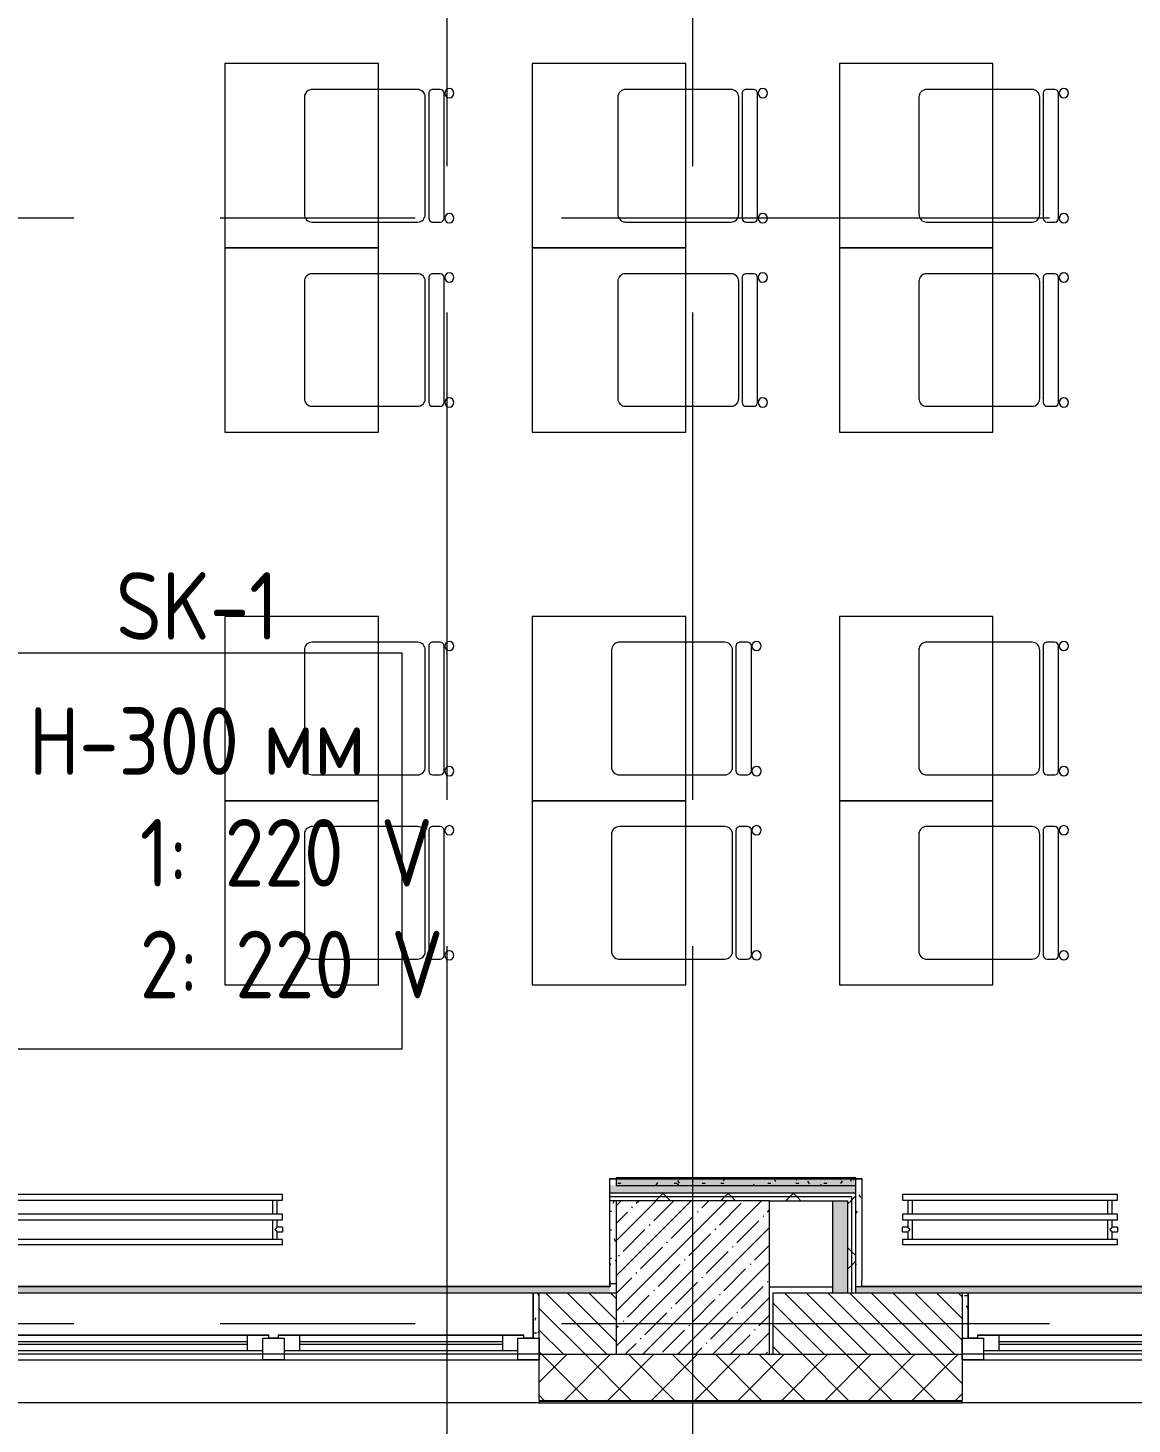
# Model space of a CAD drawing. Header units: millimetres. Extents: x 35147 to 231677, y -8553 to 29000.
# Drawn here: x 40996 to 44590, y -327 to 4219 of the extents above; entities that cross this region are included whole.
import ezdxf

# ---------------------------------------------------------------- set-up
doc = ezdxf.new("R2010")
doc.units = ezdxf.units.MM
doc.linetypes.add('Осевая', pattern=[3175, 635, -476.25, 1587.5, -476.25])
for name, color, linetype, lineweight in [('A-GLAZ', 7, 'Continuous', 9), ('A-GLAZ-1', 7, 'Continuous', 13), ('A-WALL', 7, 'Continuous', 9), ('E-ELEC-FIXT-IDEN', 7, 'Continuous', 9), ('I-WALL', 7, 'Continuous', 9), ('M-EQPM', 7, 'Continuous', 9), ('S-COLS', 7, 'Continuous', 9), ('Оси', 7, 'Continuous', 9), ('Оси-2', 7, 'Осевая', 9)]:
    doc.layers.add(name, color=color, linetype=linetype, lineweight=lineweight)
for name, color, linetype, lineweight, true_color in [('A-WALL-1', 7, 'Continuous', 9, 0x3c3c3c), ('A-WALL-FNSH-1', 7, 'Continuous', 9, 0x3c3c3c), ('I-FURN-1', 7, 'Continuous', 9, 0xf0f0f0)]:
    doc.layers.add(name, color=color, linetype=linetype, lineweight=lineweight, true_color=true_color)
doc.styles.add('GOST Common', font='GOST_Common.ttf', dxfattribs={"width": 0.9, "height": 220})
pattern_1 = [(135, (0, 0), (-35.35534, -35.35534), [])]
pattern_2 = [(0, (0, 0), (121.92, 30.48), [10.058, -81.382, 10.058, -81.382, -487.68]), (0, (0, 0), (121.92, 30.48), [-182.88, 10.058, -172.822, 10.058, -81.382, -213.36]), (0, (0, 0), (121.92, 30.48), [-457.2, 10.058, -50.902, 10.058, -142.342]), (120, (45.72, 15.24), (-87.356454, 90.345817), [10.058, -81.382, 10.058, -81.382, -487.68]), (120, (45.72, 15.24), (-87.356454, 90.345817), [-182.88, 10.058, -172.822, 10.058, -81.382, -213.36]), (120, (45.72, 15.24), (-87.356454, 90.345817), [-457.2, 10.058, -50.902, 10.058, -142.342]), (240, (60.96, 76.2), (-34.563546, -120.825817), [10.058, -81.382, 10.058, -81.382, -487.68]), (240, (60.96, 76.2), (-34.563546, -120.825817), [-182.88, 10.058, -172.822, 10.058, -81.382, -213.36]), (240, (60.96, 76.2), (-34.563546, -120.825817), [-457.2, 10.058, -50.902, 10.058, -142.342])]
pattern_3 = [(45, (0, 0), (-106.066, 106.066), []), (135, (0, 0), (-106.066, -106.066), [])]

# ---------------------------------------------------------------- blocks, each defined once
blk = doc.blocks.new('BSC_Колонна _Прямоугольная - 500х500-V6-План размещения напольных электротехнических лючков и розеток 2 этажа в осях 12-23')
at = {"layer": 'S-COLS'}
h = blk.add_hatch(dxfattribs=at)
h.set_pattern_fill('FP_7', color=256, style=0, pattern_type=2)
h.set_pattern_definition([(45, (-43160, -150), (-57.02463, 57.02463), []), (45, (-43102.975, -150), (-57.02463, 57.02463), [100.806, -20.161, 3.353, -16.808])])
h.paths.add_polyline_path([(-250, -250), (250, -250), (250, 250), (-250, 250), (-250, 184.8)])
for p, q in [((250, 250), (-250, 250)), ((-250, 250), (-250, -250)), ((250, -250), (250, 250)), ((-250, -250), (250, -250))]:
    blk.add_line(p, q, dxfattribs=at)
blk = doc.blocks.new('120_Окно_СКБ_2Ст - 120_Окно_СКБ_2Ст 3100х2500 _мал_ створка слева-2_-22446420-План размещения напольных электротехнических лючков и розеток 2 этажа в осях 12-23')
at = {"layer": 'A-GLAZ'}
for p, q in [((1550, -57), (-1550, -57)), ((-1530, -127), (-1500, -127)), ((-1430, -107), (-770, -107)), ((-770, -117), (-1430, -117)), ((-700, -127), (-670, -127)), ((-600, -107), (1430, -107)), ((1430, -117), (-600, -117)), ((1500, -127), (1530, -127))]:
    blk.add_line(p, q, dxfattribs=at)
at = {"layer": 'A-GLAZ-1'}
for p, q in [((-1550, -127), (-1550, -57)), ((-1550, -57), (-1480, -57)), ((-1480, -57), (-1480, -127)), ((-720, -87), (-1480, -87)), ((-1480, -87), (-1480, -127)), ((-1430, -137), (-1430, -87)), ((-770, -137), (-770, -87)), ((-720, -127), (-720, -57)), ((-720, -57), (-650, -57)), ((-720, -127), (-720, -87)), ((-650, -57), (-650, -127)), ((1480, -87), (-650, -87)), ((-650, -87), (-650, -127)), ((-600, -137), (-600, -87)), ((1430, -137), (1430, -87)), ((1480, -127), (1480, -57)), ((1480, -57), (1550, -57)), ((1480, -127), (1480, -87)), ((1550, -57), (1550, -127)), ((-1480, -127), (-1550, -127)), ((-1480, -127), (-1500, -127)), ((-1500, -127), (-1500, -137)), ((-650, -127), (-720, -127)), ((-700, -127), (-720, -127)), ((-700, -137), (-700, -127)), ((-650, -127), (-670, -127)), ((-670, -127), (-670, -137)), ((1550, -127), (1480, -127)), ((1500, -127), (1480, -127)), ((1500, -137), (1500, -127)), ((-1500, -137), (-700, -137)), ((-700, -137), (-1500, -137)), ((-670, -137), (1500, -137)), ((1500, -137), (-670, -137))]:
    blk.add_line(p, q, dxfattribs=at)
blk = doc.blocks.new('120_Окно_СКБ_1Ст - 120_Окно_СКБ_1Ст 900х2500_h_-20664874-План размещения напольных электротехнических лючков и розеток 2 этажа в осях 12-23')
at = {"layer": 'A-GLAZ'}
for p, q in [((450, -57), (-450, -57)), ((-430, -127), (-400, -127)), ((-330, -107), (330, -107)), ((330, -117), (-330, -117)), ((400, -127), (430, -127))]:
    blk.add_line(p, q, dxfattribs=at)
at = {"layer": 'A-GLAZ-1'}
for p, q in [((-450, -127), (-450, -57)), ((-450, -57), (-380, -57)), ((-380, -57), (-380, -127)), ((380, -87), (-380, -87)), ((-380, -87), (-380, -127)), ((-330, -137), (-330, -87)), ((330, -137), (330, -87)), ((380, -127), (380, -57)), ((380, -57), (450, -57)), ((380, -127), (380, -87)), ((450, -57), (450, -127)), ((-380, -127), (-450, -127)), ((-380, -127), (-400, -127)), ((-400, -127), (-400, -137)), ((450, -127), (380, -127)), ((400, -127), (380, -127)), ((400, -137), (400, -127)), ((-400, -137), (400, -137)), ((400, -137), (-400, -137))]:
    blk.add_line(p, q, dxfattribs=at)
blk = doc.blocks.new('Стол базовый прямоугольный - 1_7а-25476368-План размещения напольных электротехнических лючков и розеток 2 этажа в осях 12-23')
at = {"layer": 'I-FURN-1'}
for p, q in [((250, 300), (-250, 300)), ((-250, 300), (-250, -300)), ((250, -300), (250, 300)), ((-250, -300), (250, -300))]:
    blk.add_line(p, q, dxfattribs=at)
blk = doc.blocks.new('Стул Breuer - 1_9а-25403171-План размещения напольных электротехнических лючков и розеток 2 этажа в осях 12-23')
at = {"layer": 'I-FURN-1'}
for p, q in [((190.5, 241.3), (-190.5, 241.3)), ((-215.9, 215.9), (-215.9, 0)), ((215.9, 0), (215.9, 215.9)), ((-215.9, 0), (-215.9, -127)), ((215.9, -127), (215.9, 0)), ((-215.9, -176.2), (-215.9, -200.8)), ((203.2, -163.5), (-203.2, -163.5)), ((-190.5, -152.4), (190.5, -152.4)), ((215.9, -200.8), (215.9, -176.2)), ((-203.2, -213.5), (203.2, -213.5))]:
    blk.add_line(p, q, dxfattribs=at)
for centre, radius, start, end in [((-190.5, 215.9), 25.4, 90, 180), ((190.5, 215.9), 25.4, 30, 90), ((190.5, 215.9), 25.4, 0, 30), ((-190.5, -127), 25.4, 180, 270), ((190.5, -127), 25.4, 270, 360), ((-203.2, -176.2), 12.7, 90, 180), ((203.2, -176.2), 12.7, 360, 90), ((-203.5, -230.6), 15.1, 360, 180), ((-203.2, -200.8), 12.7, 180, 270), ((203.7, -230.6), 15.1, 360, 180), ((203.2, -200.8), 12.7, 270, 360), ((-203.5, -230.6), 15.1, 180, 360), ((203.7, -230.6), 15.1, 180, 360)]:
    blk.add_arc(centre, radius, start, end, dxfattribs=at)
blk = doc.blocks.new('Стул Breuer - 1_9а-V61-План размещения напольных электротехнических лючков и розеток 2 этажа в осях 12-23')
at = {"layer": 'I-FURN-1'}
for p, q in [((190.5, 241.3), (-190.5, 241.3)), ((-215.9, 215.9), (-215.9, 0)), ((215.9, 0), (215.9, 215.9)), ((-215.9, 0), (-215.9, -127)), ((215.9, -127), (215.9, 0)), ((-215.9, -176.2), (-215.9, -200.8)), ((203.2, -163.5), (-203.2, -163.5)), ((-190.5, -152.4), (190.5, -152.4)), ((215.9, -200.8), (215.9, -176.2)), ((-203.2, -213.5), (203.2, -213.5))]:
    blk.add_line(p, q, dxfattribs=at)
for centre, radius, start, end in [((-190.5, 215.9), 25.4, 90, 180), ((190.5, 215.9), 25.4, 0, 90), ((-190.5, -127), 25.4, 180, 270), ((190.5, -127), 25.4, 270, 360), ((-203.2, -176.2), 12.7, 90, 180), ((203.2, -176.2), 12.7, 360, 90), ((-203.5, -230.6), 15.1, 360, 180), ((-203.2, -200.8), 12.7, 180, 270), ((203.7, -230.6), 15.1, 360, 180), ((203.2, -200.8), 12.7, 270, 360), ((-203.5, -230.6), 15.1, 180, 360), ((203.7, -230.6), 15.1, 180, 360)]:
    blk.add_arc(centre, radius, start, end, dxfattribs=at)
blk = doc.blocks.new('Стул Breuer - 1_9а-V62-План размещения напольных электротехнических лючков и розеток 2 этажа в осях 12-23')
at = {"layer": 'I-FURN-1'}
for p, q in [((190.5, 241.3), (-190.5, 241.3)), ((-215.9, 215.9), (-215.9, 20)), ((215.9, 20), (215.9, 215.9)), ((-215.9, 20), (-215.9, -127)), ((215.9, -127), (215.9, 20)), ((-215.9, -176.2), (-215.9, -200.8)), ((203.2, -163.5), (-203.2, -163.5)), ((-190.5, -152.4), (190.5, -152.4)), ((215.9, -200.8), (215.9, -176.2)), ((-203.2, -213.5), (203.2, -213.5))]:
    blk.add_line(p, q, dxfattribs=at)
for centre, radius, start, end in [((-190.5, 215.9), 25.4, 90, 165), ((190.5, 215.9), 25.4, 0, 90), ((-190.5, 215.9), 25.4, 165, 180), ((-190.5, -127), 25.4, 180, 270), ((190.5, -127), 25.4, 270, 360), ((-203.2, -176.2), 12.7, 90, 180), ((203.2, -176.2), 12.7, 360, 90), ((-203.5, -230.6), 15.1, 360, 180), ((-203.2, -200.8), 12.7, 180, 270), ((203.7, -230.6), 15.1, 360, 180), ((203.2, -200.8), 12.7, 270, 360), ((-203.5, -230.6), 15.1, 180, 360), ((203.7, -230.6), 15.1, 180, 360)]:
    blk.add_arc(centre, radius, start, end, dxfattribs=at)
blk = doc.blocks.new('Стул Breuer - 1_9а-V63-План размещения напольных электротехнических лючков и розеток 2 этажа в осях 12-23')
at = {"layer": 'I-FURN-1'}
for p, q in [((190.5, 241.3), (-190.5, 241.3)), ((-215.9, 215.9), (-215.9, 20)), ((215.9, 20), (215.9, 215.9)), ((-215.9, 20), (-215.9, -127)), ((215.9, -127), (215.9, 20)), ((-215.9, -176.2), (-215.9, -200.8)), ((203.2, -163.5), (-203.2, -163.5)), ((-190.5, -152.4), (190.5, -152.4)), ((215.9, -200.8), (215.9, -176.2)), ((-203.2, -213.5), (203.2, -213.5))]:
    blk.add_line(p, q, dxfattribs=at)
for centre, radius, start, end in [((-190.5, 215.9), 25.4, 90, 180), ((190.5, 215.9), 25.4, 0, 90), ((-190.5, -127), 25.4, 180, 270), ((190.5, -127), 25.4, 270, 360), ((-203.2, -176.2), 12.7, 90, 180), ((203.2, -176.2), 12.7, 360, 90), ((-203.5, -230.6), 15.1, 360, 180), ((-203.2, -200.8), 12.7, 180, 270), ((203.7, -230.6), 15.1, 360, 180), ((203.2, -200.8), 12.7, 270, 360), ((-203.5, -230.6), 15.1, 180, 360), ((203.7, -230.6), 15.1, 180, 360)]:
    blk.add_arc(centre, radius, start, end, dxfattribs=at)
blk = doc.blocks.new('Стул Breuer - 1_9а-V64-План размещения напольных электротехнических лючков и розеток 2 этажа в осях 12-23')
at = {"layer": 'I-FURN-1'}
for p, q in [((190.5, 241.3), (-190.5, 241.3)), ((-215.9, 215.9), (-215.9, 0)), ((215.9, 0), (215.9, 215.9)), ((-215.9, 0), (-215.9, -127)), ((215.9, -127), (215.9, 0)), ((-215.9, -176.2), (-215.9, -200.8)), ((203.2, -163.5), (-203.2, -163.5)), ((-190.5, -152.4), (190.5, -152.4)), ((215.9, -200.8), (215.9, -176.2)), ((-203.2, -213.5), (203.2, -213.5))]:
    blk.add_line(p, q, dxfattribs=at)
for centre, radius, start, end in [((-190.5, 215.9), 25.4, 135, 180), ((-190.5, 215.9), 25.4, 90, 135), ((190.5, 215.9), 25.4, 0, 90), ((-190.5, -127), 25.4, 180, 270), ((190.5, -127), 25.4, 270, 360), ((-203.2, -176.2), 12.7, 90, 180), ((203.2, -176.2), 12.7, 360, 90), ((-203.5, -230.6), 15.1, 360, 180), ((-203.2, -200.8), 12.7, 180, 270), ((203.7, -230.6), 15.1, 360, 180), ((203.2, -200.8), 12.7, 270, 360), ((-203.5, -230.6), 15.1, 180, 360), ((203.7, -230.6), 15.1, 180, 360)]:
    blk.add_arc(centre, radius, start, end, dxfattribs=at)
blk = doc.blocks.new('Стул Breuer - 1_9а-V69-План размещения напольных электротехнических лючков и розеток 2 этажа в осях 12-23')
at = {"layer": 'I-FURN-1'}
for p, q in [((190.5, 241.3), (-190.5, 241.3)), ((-215.9, 215.9), (-215.9, 0)), ((215.9, 0), (215.9, 215.9)), ((-215.9, 0), (-215.9, -127)), ((215.9, -127), (215.9, 0)), ((-215.9, -176.2), (-215.9, -200.8)), ((203.2, -163.5), (-203.2, -163.5)), ((-190.5, -152.4), (190.5, -152.4)), ((215.9, -200.8), (215.9, -176.2)), ((-203.2, -213.5), (203.2, -213.5))]:
    blk.add_line(p, q, dxfattribs=at)
for centre, radius, start, end in [((-190.5, 215.9), 25.4, 120, 165), ((-190.5, 215.9), 25.4, 90, 120), ((190.5, 215.9), 25.4, 75, 90), ((190.5, 215.9), 25.4, 30, 75), ((190.5, 215.9), 25.4, 0, 30), ((-190.5, 215.9), 25.4, 165, 180), ((-190.5, -127), 25.4, 180, 270), ((190.5, -127), 25.4, 270, 360), ((-203.2, -176.2), 12.7, 90, 180), ((203.2, -176.2), 12.7, 360, 90), ((-203.5, -230.6), 15.1, 360, 180), ((-203.2, -200.8), 12.7, 180, 270), ((203.7, -230.6), 15.1, 360, 180), ((203.2, -200.8), 12.7, 270, 360), ((-203.5, -230.6), 15.1, 180, 360), ((203.7, -230.6), 15.1, 180, 360)]:
    blk.add_arc(centre, radius, start, end, dxfattribs=at)
blk = doc.blocks.new('Стул Breuer - 1_9а-V70-План размещения напольных электротехнических лючков и розеток 2 этажа в осях 12-23')
at = {"layer": 'I-FURN-1'}
for p, q in [((190.5, 241.3), (-190.5, 241.3)), ((-215.9, 215.9), (-215.9, 0)), ((215.9, 0), (215.9, 215.9)), ((-215.9, 0), (-215.9, -127)), ((215.9, -127), (215.9, 0)), ((-215.9, -176.2), (-215.9, -200.8)), ((203.2, -163.5), (-203.2, -163.5)), ((-190.5, -152.4), (190.5, -152.4)), ((215.9, -200.8), (215.9, -176.2)), ((-203.2, -213.5), (203.2, -213.5))]:
    blk.add_line(p, q, dxfattribs=at)
for centre, radius, start, end in [((-190.5, 215.9), 25.4, 105, 165), ((-190.5, 215.9), 25.4, 90, 105), ((190.5, 215.9), 25.4, 60, 90), ((190.5, 215.9), 25.4, 30, 60), ((190.5, 215.9), 25.4, 0, 30), ((-190.5, 215.9), 25.4, 165, 180), ((-190.5, -127), 25.4, 180, 270), ((190.5, -127), 25.4, 270, 360), ((-203.2, -176.2), 12.7, 90, 180), ((203.2, -176.2), 12.7, 360, 90), ((-203.5, -230.6), 15.1, 360, 180), ((-203.2, -200.8), 12.7, 180, 270), ((203.7, -230.6), 15.1, 360, 180), ((203.2, -200.8), 12.7, 270, 360), ((-203.5, -230.6), 15.1, 180, 360), ((203.7, -230.6), 15.1, 180, 360)]:
    blk.add_arc(centre, radius, start, end, dxfattribs=at)
blk = doc.blocks.new('Стул Breuer - 1_9а-V71-План размещения напольных электротехнических лючков и розеток 2 этажа в осях 12-23')
at = {"layer": 'I-FURN-1'}
for p, q in [((190.5, 241.3), (-190.5, 241.3)), ((-215.9, 215.9), (-215.9, 0)), ((215.9, 0), (215.9, 215.9)), ((-215.9, 0), (-215.9, -127)), ((215.9, -127), (215.9, 0)), ((-215.9, -176.2), (-215.9, -200.8)), ((203.2, -163.5), (-203.2, -163.5)), ((-190.5, -152.4), (190.5, -152.4)), ((215.9, -200.8), (215.9, -176.2)), ((-203.2, -213.5), (203.2, -213.5))]:
    blk.add_line(p, q, dxfattribs=at)
for centre, radius, start, end in [((-190.5, 215.9), 25.4, 135, 180), ((-190.5, 215.9), 25.4, 120, 135), ((-190.5, 215.9), 25.4, 105, 120), ((-190.5, 215.9), 25.4, 90, 105), ((190.5, 215.9), 25.4, 45, 90), ((190.5, 215.9), 25.4, 15, 45), ((190.5, 215.9), 25.4, 0, 15), ((-190.5, -127), 25.4, 180, 270), ((190.5, -127), 25.4, 270, 360), ((-203.2, -176.2), 12.7, 90, 180), ((203.2, -176.2), 12.7, 360, 90), ((-203.5, -230.6), 15.1, 360, 180), ((-203.2, -200.8), 12.7, 180, 270), ((203.7, -230.6), 15.1, 360, 180), ((203.2, -200.8), 12.7, 270, 360), ((-203.5, -230.6), 15.1, 180, 360), ((203.7, -230.6), 15.1, 180, 360)]:
    blk.add_arc(centre, radius, start, end, dxfattribs=at)
blk = doc.blocks.new('Стул Breuer - 1_9а-V72-План размещения напольных электротехнических лючков и розеток 2 этажа в осях 12-23')
at = {"layer": 'I-FURN-1'}
for p, q in [((190.5, 241.3), (-190.5, 241.3)), ((-215.9, 215.9), (-215.9, 0)), ((215.9, 0), (215.9, 215.9)), ((-215.9, 0), (-215.9, -127)), ((215.9, -127), (215.9, 0)), ((-215.9, -176.2), (-215.9, -200.8)), ((203.2, -163.5), (-203.2, -163.5)), ((-190.5, -152.4), (190.5, -152.4)), ((215.9, -200.8), (215.9, -176.2)), ((-203.2, -213.5), (203.2, -213.5))]:
    blk.add_line(p, q, dxfattribs=at)
for centre, radius, start, end in [((-190.5, 215.9), 25.4, 120, 165), ((-190.5, 215.9), 25.4, 90, 120), ((190.5, 215.9), 25.4, 75, 90), ((190.5, 215.9), 25.4, 45, 75), ((190.5, 215.9), 25.4, 0, 45), ((-190.5, 215.9), 25.4, 165, 180), ((-190.5, -127), 25.4, 180, 270), ((190.5, -127), 25.4, 270, 360), ((-203.2, -176.2), 12.7, 90, 180), ((203.2, -176.2), 12.7, 360, 90), ((-203.5, -230.6), 15.1, 360, 180), ((-203.2, -200.8), 12.7, 180, 270), ((203.7, -230.6), 15.1, 360, 180), ((203.2, -200.8), 12.7, 270, 360), ((-203.5, -230.6), 15.1, 180, 360), ((203.7, -230.6), 15.1, 180, 360)]:
    blk.add_arc(centre, radius, start, end, dxfattribs=at)
blk = doc.blocks.new('Стул Breuer - 1_9а-V66-План размещения напольных электротехнических лючков и розеток 2 этажа в осях 12-23')
at = {"layer": 'I-FURN-1'}
for p, q in [((190.5, 241.3), (-190.5, 241.3)), ((-215.9, 215.9), (-215.9, 0)), ((215.9, 0), (215.9, 215.9)), ((-215.9, 0), (-215.9, -127)), ((215.9, -127), (215.9, 0)), ((-215.9, -176.2), (-215.9, -200.8)), ((203.2, -163.5), (-203.2, -163.5)), ((-190.5, -152.4), (190.5, -152.4)), ((215.9, -200.8), (215.9, -176.2)), ((-203.2, -213.5), (203.2, -213.5))]:
    blk.add_line(p, q, dxfattribs=at)
for centre, radius, start, end in [((-190.5, 215.9), 25.4, 120, 180), ((-190.5, 215.9), 25.4, 90, 120), ((190.5, 215.9), 25.4, 45, 90), ((190.5, 215.9), 25.4, 0, 45), ((-190.5, -127), 25.4, 180, 270), ((190.5, -127), 25.4, 270, 360), ((-203.2, -176.2), 12.7, 90, 180), ((203.2, -176.2), 12.7, 360, 90), ((-203.5, -230.6), 15.1, 360, 180), ((-203.2, -200.8), 12.7, 180, 270), ((203.7, -230.6), 15.1, 360, 180), ((203.2, -200.8), 12.7, 270, 360), ((-203.5, -230.6), 15.1, 180, 360), ((203.7, -230.6), 15.1, 180, 360)]:
    blk.add_arc(centre, radius, start, end, dxfattribs=at)
blk = doc.blocks.new('Стул Breuer - 1_9а-V73-План размещения напольных электротехнических лючков и розеток 2 этажа в осях 12-23')
at = {"layer": 'I-FURN-1'}
for p, q in [((190.5, 241.3), (-190.5, 241.3)), ((-215.9, 215.9), (-215.9, 0)), ((215.9, 0), (215.9, 215.9)), ((-215.9, 0), (-215.9, -127)), ((215.9, -127), (215.9, 0)), ((-215.9, -176.2), (-215.9, -200.8)), ((203.2, -163.5), (-203.2, -163.5)), ((-190.5, -152.4), (190.5, -152.4)), ((215.9, -200.8), (215.9, -176.2)), ((-203.2, -213.5), (203.2, -213.5))]:
    blk.add_line(p, q, dxfattribs=at)
for centre, radius, start, end in [((-190.5, 215.9), 25.4, 135, 165), ((-190.5, 215.9), 25.4, 90, 135), ((190.5, 215.9), 25.4, 60, 90), ((190.5, 215.9), 25.4, 15, 60), ((-190.5, 215.9), 25.4, 165, 180), ((190.5, 215.9), 25.4, 0, 15), ((-190.5, -127), 25.4, 180, 270), ((190.5, -127), 25.4, 270, 360), ((-203.2, -176.2), 12.7, 90, 180), ((203.2, -176.2), 12.7, 360, 90), ((-203.5, -230.6), 15.1, 360, 180), ((-203.2, -200.8), 12.7, 180, 270), ((203.7, -230.6), 15.1, 360, 180), ((203.2, -200.8), 12.7, 270, 360), ((-203.5, -230.6), 15.1, 180, 360), ((203.7, -230.6), 15.1, 180, 360)]:
    blk.add_arc(centre, radius, start, end, dxfattribs=at)
blk = doc.blocks.new('radiator_prado_classic_z_tip_30_po exemplyaru - Classic Z Тип 30-500-30677899-План размещения напольных электротехнических лючков и розеток 2 этажа в осях 12-23')
at = {"layer": 'M-EQPM'}
for p, q in [((0, 228), (0, 210)), ((1600, 228), (0, 228)), ((1600, 210), (1600, 228)), ((0, 210), (1600, 210)), ((17.5, 210), (17.5, 164)), ((32.5, 164), (32.5, 210)), ((1567.5, 210), (1567.5, 164)), ((1582.5, 164), (1582.5, 210)), ((1600, 164), (0, 164)), ((0, 164), (0, 146)), ((0, 146), (1600, 146)), ((17.5, 146), (17.5, 121.5)), ((32.5, 82), (32.5, 146)), ((1567.5, 146), (1567.5, 82)), ((1582.5, 121.5), (1582.5, 146)), ((1600, 146), (1600, 164)), ((17.5, 121.5), (0, 121.5)), ((17.5, 121.5), (0, 121.5)), ((0, 121.5), (0, 121.2)), ((0, 106.5), (0, 121.5)), ((0, 121.2), (0, 121.2)), ((0, 106.8), (0, 106.5)), ((0, 106.8), (0, 106.8)), ((0, 106.5), (17.5, 106.5)), ((0, 106.5), (17.5, 106.5)), ((17.5, 106.5), (17.5, 82)), ((1600, 121.5), (1582.5, 121.5)), ((1600, 121.5), (1582.5, 121.5)), ((1582.5, 82), (1582.5, 106.5)), ((1582.5, 106.5), (1600, 106.5)), ((1582.5, 106.5), (1600, 106.5)), ((1600, 121.5), (1600, 106.5)), ((1600, 121.2), (1600, 121.5)), ((1600, 121.5), (1600, 121.2)), ((1600, 121.2), (1600, 121.5)), ((1600, 106.5), (1600, 106.8)), ((1600, 106.8), (1600, 106.5)), ((1600, 106.5), (1600, 106.8)), ((1600, 82), (0, 82)), ((0, 82), (0, 64)), ((1600, 64), (0, 64)), ((1600, 64), (1600, 82))]:
    blk.add_line(p, q, dxfattribs=at)
for points, knots in [([(25, 114), (24.5, 114.5), (23.6, 115.4), (22.4, 116.6), (21.6, 117.4), (21.1, 117.9), (20.8, 118.2), (20.5, 118.5), (20.2, 118.8), (19.8, 119.1), (19.6, 119.4), (19.3, 119.7), (19, 120), (18.7, 120.3), (18.5, 120.5), (18.3, 120.7), (18.1, 120.9), (17.9, 121.1), (17.8, 121.2), (17.7, 121.3), (17.5, 121.5), (17.5, 121.5), (17.5, 121.5)], [0, 0, 0, 0, 0.142857, 0.285714, 0.357143, 0.392857, 0.428571, 0.464286, 0.5, 0.535714, 0.571429, 0.607143, 0.642857, 0.678571, 0.714286, 0.75, 0.785714, 0.821429, 0.857143, 0.892857, 0.928571, 1, 1, 1, 1]), ([(17.5, 106.5), (17.5, 106.5), (17.5, 106.5), (17.7, 106.7), (17.8, 106.8), (17.9, 106.9), (18.1, 107.1), (18.3, 107.3), (18.5, 107.5), (18.7, 107.7), (19, 108), (19.3, 108.3), (19.6, 108.6), (19.8, 108.9), (20.3, 109.3), (20.7, 109.7), (21.1, 110.1), (21.6, 110.6), (22.4, 111.4), (23.6, 112.6), (24.5, 113.5), (25, 114)], [0, 0, 0, 0, 0.071429, 0.107143, 0.142857, 0.178571, 0.214286, 0.25, 0.285714, 0.321429, 0.357143, 0.392857, 0.428571, 0.464286, 0.5, 0.571429, 0.607143, 0.642857, 0.714286, 0.857143, 1, 1, 1, 1]), ([(1575, 114), (1575.5, 114.5), (1576.4, 115.4), (1577.6, 116.6), (1578.4, 117.4), (1578.9, 117.9), (1579.2, 118.2), (1579.5, 118.5), (1579.8, 118.8), (1580.1, 119.2), (1580.4, 119.4), (1580.7, 119.7), (1581, 120), (1581.3, 120.3), (1581.5, 120.5), (1581.7, 120.7), (1581.9, 120.9), (1582.1, 121.1), (1582.2, 121.2), (1582.3, 121.3), (1582.5, 121.5), (1582.5, 121.5), (1582.5, 121.5)], [0, 0, 0, 0, 0.142857, 0.285714, 0.357143, 0.392857, 0.428571, 0.464286, 0.5, 0.535714, 0.571429, 0.607143, 0.642857, 0.678571, 0.714286, 0.75, 0.785714, 0.821429, 0.857143, 0.892857, 0.928571, 1, 1, 1, 1]), ([(1582.5, 106.5), (1582.5, 106.5), (1582.5, 106.5), (1582.3, 106.7), (1582.2, 106.8), (1582.1, 106.9), (1581.9, 107.1), (1581.7, 107.3), (1581.5, 107.5), (1581.3, 107.7), (1581, 108), (1580.7, 108.3), (1580.4, 108.6), (1580.1, 108.8), (1579.7, 109.3), (1579.3, 109.7), (1578.9, 110.1), (1578.4, 110.6), (1577.6, 111.4), (1576.4, 112.6), (1575.5, 113.5), (1575, 114)], [0, 0, 0, 0, 0.071429, 0.107143, 0.142857, 0.178571, 0.214286, 0.25, 0.285714, 0.321429, 0.357143, 0.392857, 0.428571, 0.464286, 0.5, 0.571429, 0.607143, 0.642857, 0.714286, 0.857143, 1, 1, 1, 1])]:
    blk.add_open_spline(points, degree=3, knots=knots, dxfattribs=at)
blk = doc.blocks.new('radiator_prado_classic_z_tip_30_po exemplyaru - Classic Z Тип 30-300-31134001-План размещения напольных электротехнических лючков и розеток 2 этажа в осях 12-23')
at = {"layer": 'M-EQPM'}
for p, q in [((0, 228), (0, 210)), ((700, 228), (0, 228)), ((700, 210), (700, 228)), ((0, 210), (700, 210)), ((17.5, 210), (17.5, 164)), ((32.5, 164), (32.5, 210)), ((667.5, 210), (667.5, 164)), ((682.5, 164), (682.5, 210)), ((700, 164), (0, 164)), ((0, 164), (0, 146)), ((0, 146), (700, 146)), ((17.5, 146), (17.5, 121.5)), ((32.5, 82), (32.5, 146)), ((667.5, 146), (667.5, 82)), ((682.5, 121.5), (682.5, 146)), ((700, 146), (700, 164)), ((17.5, 121.5), (0, 121.5)), ((17.5, 121.5), (0, 121.5)), ((0, 121.5), (0, 121.2)), ((0, 106.5), (0, 121.5)), ((0, 121.2), (0, 121.2)), ((0, 106.8), (0, 106.5)), ((0, 106.8), (0, 106.8)), ((0, 106.5), (17.5, 106.5)), ((0, 106.5), (17.5, 106.5)), ((17.5, 106.5), (17.5, 82)), ((700, 121.5), (682.5, 121.5)), ((700, 121.5), (682.5, 121.5)), ((682.5, 82), (682.5, 106.5)), ((682.5, 106.5), (700, 106.5)), ((682.5, 106.5), (700, 106.5)), ((700, 121.5), (700, 106.5)), ((700, 121.2), (700, 121.5)), ((700, 121.5), (700, 121.2)), ((700, 121.2), (700, 121.5)), ((700, 106.5), (700, 106.8)), ((700, 106.8), (700, 106.5)), ((700, 106.5), (700, 106.8)), ((700, 82), (0, 82)), ((0, 82), (0, 64)), ((700, 64), (0, 64)), ((700, 64), (700, 82))]:
    blk.add_line(p, q, dxfattribs=at)
for points, knots in [([(25, 114), (24.5, 114.5), (23.6, 115.4), (22.4, 116.6), (21.6, 117.4), (21.1, 117.9), (20.8, 118.2), (20.5, 118.5), (20.2, 118.8), (19.8, 119.1), (19.6, 119.4), (19.3, 119.7), (19, 120), (18.7, 120.3), (18.5, 120.5), (18.3, 120.7), (18.1, 120.9), (17.9, 121.1), (17.8, 121.2), (17.7, 121.3), (17.5, 121.5), (17.5, 121.5), (17.5, 121.5)], [0, 0, 0, 0, 0.142857, 0.285714, 0.357143, 0.392857, 0.428571, 0.464286, 0.5, 0.535714, 0.571429, 0.607143, 0.642857, 0.678571, 0.714286, 0.75, 0.785714, 0.821429, 0.857143, 0.892857, 0.928571, 1, 1, 1, 1]), ([(17.5, 106.5), (17.5, 106.5), (17.5, 106.5), (17.7, 106.7), (17.8, 106.8), (17.9, 106.9), (18.1, 107.1), (18.3, 107.3), (18.5, 107.5), (18.7, 107.7), (19, 108), (19.3, 108.3), (19.6, 108.6), (19.8, 108.9), (20.3, 109.3), (20.7, 109.7), (21.1, 110.1), (21.6, 110.6), (22.4, 111.4), (23.6, 112.6), (24.5, 113.5), (25, 114)], [0, 0, 0, 0, 0.071429, 0.107143, 0.142857, 0.178571, 0.214286, 0.25, 0.285714, 0.321429, 0.357143, 0.392857, 0.428571, 0.464286, 0.5, 0.571429, 0.607143, 0.642857, 0.714286, 0.857143, 1, 1, 1, 1]), ([(675, 114), (675.5, 114.5), (676.4, 115.4), (677.6, 116.6), (678.4, 117.4), (678.9, 117.9), (679.2, 118.2), (679.5, 118.5), (679.8, 118.8), (680.1, 119.2), (680.4, 119.4), (680.7, 119.7), (681, 120), (681.3, 120.3), (681.5, 120.5), (681.7, 120.7), (681.9, 120.9), (682.1, 121.1), (682.2, 121.2), (682.3, 121.3), (682.5, 121.5), (682.5, 121.5), (682.5, 121.5)], [0, 0, 0, 0, 0.142857, 0.285714, 0.357143, 0.392857, 0.428571, 0.464286, 0.5, 0.535714, 0.571429, 0.607143, 0.642857, 0.678571, 0.714286, 0.75, 0.785714, 0.821429, 0.857143, 0.892857, 0.928571, 1, 1, 1, 1]), ([(682.5, 106.5), (682.5, 106.5), (682.5, 106.5), (682.3, 106.7), (682.2, 106.8), (682.1, 106.9), (681.9, 107.1), (681.7, 107.3), (681.5, 107.5), (681.3, 107.7), (681, 108), (680.7, 108.3), (680.4, 108.6), (680.1, 108.8), (679.7, 109.3), (679.3, 109.7), (678.9, 110.1), (678.4, 110.6), (677.6, 111.4), (676.4, 112.6), (675.5, 113.5), (675, 114)], [0, 0, 0, 0, 0.071429, 0.107143, 0.142857, 0.178571, 0.214286, 0.25, 0.285714, 0.321429, 0.357143, 0.392857, 0.428571, 0.464286, 0.5, 0.571429, 0.607143, 0.642857, 0.714286, 0.857143, 1, 1, 1, 1])]:
    blk.add_open_spline(points, degree=3, knots=knots, dxfattribs=at)

msp = doc.modelspace()

# ---------------------------------------------------------------- hatches: boundary and pattern name
at = {"layer": 'A-WALL'}
h = msp.add_hatch(dxfattribs=at)
h.set_pattern_fill('FP_20', color=256, style=0, pattern_type=2)
h.set_pattern_definition(pattern_1)
h.paths.add_polyline_path([(42660, -100), (42910, -100), (42910, 100), (42660, 100)])
h.paths.add_polyline_path([(39560, -100), (39560, 100), (39050, 100), (39050, -100)])
h = msp.add_hatch(dxfattribs=at)
h.set_pattern_fill('FP_20', color=256, style=0, pattern_type=2)
h.set_pattern_definition(pattern_1)
h.paths.add_polyline_path([(44036.3, -100), (44036.3, 100), (43420, 100), (43420, -100), (43735.2, -100)])
h.paths.add_polyline_path([(45310, -100), (45310, 100), (44936.3, 100), (44936.3, -100), (45190.9, -100)])
h = msp.add_hatch(dxfattribs=at)
h.set_pattern_fill('FP_21', color=256, style=0, pattern_type=2)
h.set_pattern_definition([(45, (0, 0), (-70.71068, 70.71068), []), (135, (0, 0), (-70.71068, -70.71068), [])])
h.paths.add_polyline_path([(75397.3, -250), (75700, -250), (75700, -100), (71560, -100), (71560, -250), (74669.4, -250)])
h.paths.add_polyline_path([(70302.2, -250), (70660, -250), (70660, -100), (67060, -100), (67060, -250), (69574.4, -250)])
h.paths.add_polyline_path([(65207.2, -250), (66160, -250), (66160, -100), (65160, -100), (65160, -250)])
h.paths.add_polyline_path([(61567.9, -250), (62060, -250), (62060, -100), (60910, -100), (60910, -250)])
h.paths.add_polyline_path([(58060, -250), (58810, -250), (58810, -100), (58060, -100), (58060, -244.2)])
h.paths.add_polyline_path([(56910, -250), (57160, -250), (57160, -100), (56410, -100), (56410, -250)])
h.paths.add_polyline_path([(52410, -250), (53310, -250), (53310, -100), (51910, -100), (51910, -250)])
h.paths.add_polyline_path([(47410, -250), (48810, -250), (48810, -100), (47410, -100), (47410, -244.2)])
h.paths.add_polyline_path([(43371.3, -250), (44036.3, -250), (44036.3, -100), (42660, -100), (42660, -250)])
h.paths.add_polyline_path([(44936.3, -250), (45310, -250), (45310, -100), (44936.3, -100), (44936.3, -244.2)])
h.paths.add_polyline_path([(39560, -250), (39560, -100), (38742.7, -100), (38742.7, -250), (39040, -250)])
at = {"layer": 'I-WALL'}
for points in [[(42890, 425), (43690, 425), (43690, 475), (42910, 475), (42910, 450), (42890, 450)], [(43665, 100), (43665, 400), (43615, 400), (43615, 100)]]:
    msp.add_hatch(color=256, dxfattribs=at).paths.add_polyline_path(points)
h = msp.add_hatch(dxfattribs=at)
h.set_pattern_fill('FP_58', color=256, style=0, pattern_type=2)
h.set_pattern_definition(pattern_2)
h.paths.add_polyline_path([(43690, 450), (43690, 470), (42890, 470), (42890, 450), (43371.3, 450)])
h = msp.add_hatch(dxfattribs=at)
h.set_pattern_fill('FP_58', color=256, style=0, pattern_type=2)
h.set_pattern_definition(pattern_2)
h.paths.add_polyline_path([(43690, 120), (43710, 121), (43710, 470), (43690, 470), (43690, 334.8)])
h = msp.add_hatch(dxfattribs=at)
h.set_pattern_fill('FP_60', color=256, style=0, pattern_type=2)
h.set_pattern_definition(pattern_3)
h.paths.add_polyline_path([(43690, 412.5), (43690, 425), (42890, 425), (42890, 412.5), (43677.5, 412.5)])
h = msp.add_hatch(dxfattribs=at)
h.set_pattern_fill('FP_60', color=256, style=0, pattern_type=2)
h.set_pattern_definition(pattern_3)
h.paths.add_polyline_path([(43677.5, 400), (43677.5, 412.5), (42890, 412.5), (42890, 400), (43665, 400)])
h = msp.add_hatch(dxfattribs=at)
h.set_pattern_fill('FP_60', color=256, style=0, pattern_type=2)
h.set_pattern_definition(pattern_3)
h.paths.add_polyline_path([(43690, 100), (43690, 412.5), (43677.5, 412.5), (43677.5, 100)])
h = msp.add_hatch(dxfattribs=at)
h.set_pattern_fill('FP_58', color=256, style=0, pattern_type=2)
h.set_pattern_definition(pattern_2)
h.paths.add_polyline_path([(42910, 100), (42910, 400), (42890, 400), (42890, 100)])
h = msp.add_hatch(dxfattribs=at)
h.set_pattern_fill('FP_58', color=256, style=0, pattern_type=2)
h.set_pattern_definition(pattern_2)
h.paths.add_polyline_path([(42910, 130), (42910, 400), (42890, 400), (42890, 130)])
h = msp.add_hatch(dxfattribs=at)
h.set_pattern_fill('FP_60', color=256, style=0, pattern_type=2)
h.set_pattern_definition(pattern_3)
h.paths.add_polyline_path([(43677.5, 100), (43677.5, 400), (43665, 400), (43665, 100)])
h = msp.add_hatch(dxfattribs=at)
h.set_pattern_fill('FP_58', color=256, style=0, pattern_type=2)
h.set_pattern_definition(pattern_2)
h.paths.add_polyline_path([(42890, 100), (42890, 120), (39290, 120), (39290, 100), (42643.4, 100)])
h = msp.add_hatch(dxfattribs=at)
h.set_pattern_fill('FP_58', color=256, style=0, pattern_type=2)
h.set_pattern_definition(pattern_2)
h.paths.add_polyline_path([(42660, -48), (42660, 100), (42640, 100), (42640, -48), (42643.4, -48)])
h = msp.add_hatch(dxfattribs=at)
h.set_pattern_fill('FP_58', color=256, style=0, pattern_type=2)
h.set_pattern_definition(pattern_2)
h.paths.add_polyline_path([(47192.5, 100), (47410, 100), (47410, 120), (43690, 120), (43690, 100), (47010.6, 100)])
h = msp.add_hatch(dxfattribs=at)
h.set_pattern_fill('FP_58', color=256, style=0, pattern_type=2)
h.set_pattern_definition(pattern_2)
h.paths.add_polyline_path([(44056.3, -48), (44056.3, 100), (44036.3, 100), (44036.3, -48)])

# ---------------------------------------------------------------- linework, layer by layer
at = {"layer": 'A-WALL'}
for p, q in [((43690, 425), (42890, 425)), ((43677.5, 412.5), (42890, 412.5)), ((43677.5, 100), (43677.5, 412.5)), ((43665, 100), (43665, 400)), ((42890, 140.5), (42890, 120)), ((42890, 120), (39310, 120)), ((42660, -100), (42910, -100)), ((43410, -100), (44036.3, -100)), ((42660, -258), (39560, -258)), ((42660, -250), (44036.3, -250)), ((42660, -253), (44036.3, -253)), ((44936.3, -258), (44036.3, -258))]:
    msp.add_line(p, q, dxfattribs=at)
at = {"layer": 'A-WALL-1'}
for p, q in [((43710, 470), (42890, 470)), ((43690, 475), (42910, 475)), ((42910, 475), (42910, 450)), ((43690, 100), (43690, 475)), ((42910, 450), (43690, 450)), ((42910, 400), (42890, 400)), ((43410, 400), (43665, 400)), ((43615, 400), (43615, 100)), ((43710, 120), (43710, 140)), ((39050, 100), (42910, 100)), ((42640, 100), (42640, -48)), ((42660, -250), (42660, 100)), ((42890, 130), (42910, 130)), ((43420, 100), (43420, -100)), ((43420, 100), (47410, 100)), ((47410, 120), (43690, 120)), ((44036.3, 100), (44036.3, -250)), ((44056.3, -48), (44056.3, 100)), ((42640, -48), (42660, -48)), ((44036.3, -48), (44056.3, -48))]:
    msp.add_line(p, q, dxfattribs=at)
at = {"layer": 'A-WALL-FNSH-1'}
for p, q in [((42889, 471), (42889, 121)), ((43711, 471), (42889, 471)), ((42890, 140.5), (42890, 470)), ((43710, 470), (43710, 140)), ((43711, 140), (43711, 471)), ((42890, 420.5), (42889, 420.5)), ((42889, 140.5), (42890, 140.5)), ((43710, 140), (43711, 140)), ((42889, 121), (39311, 121)), ((42639, 100), (42639, -48)), ((47389, 121), (43710, 121)), ((44057.3, -48), (44057.3, 100)), ((42639, -48), (42640, -48)), ((44056.3, -48), (44057.3, -48)), ((42660, -250), (42660, -258)), ((42660, -258), (44036.3, -258)), ((44036.3, -258), (44036.3, -250))]:
    msp.add_line(p, q, dxfattribs=at)
at = {"layer": 'E-ELEC-FIXT-IDEN', "flags": 128}
msp.add_lwpolyline([(40899.4, 2184.3), (42212.7, 2184.3), (42212.7, 893.3), (40899.4, 893.3)], close=True, dxfattribs=at)
at = {"layer": 'I-WALL'}
for p, q in [((43410, 120), (43615, 120)), ((42660, -100), (39560, -100)), ((44936.3, -100), (44036.3, -100))]:
    msp.add_line(p, q, dxfattribs=at)
at = {"layer": 'Оси'}
for p, q in [((42360, -1906.3), (42360, 593.7)), ((43160, -1906.3), (43160, 593.7))]:
    msp.add_line(p, q, dxfattribs=at)
at = {"layer": 'Оси-2'}
for p, q in [((42360, 593.7), (42360, 24898.1)), ((43160, 593.7), (43160, 24898.1)), ((38446.8, 3600), (82200, 3600)), ((38446.8, 0), (82200, 0))]:
    msp.add_line(p, q, dxfattribs=at)

# ---------------------------------------------------------------- block references
at = {"layer": 'A-GLAZ', "rotation": 180}
for name, p in [('120_Окно_СКБ_2Ст - 120_Окно_СКБ_2Ст 3100х2500 _мал_ створка слева-2_-22446420-План размещения напольных электротехнических лючков и розеток 2 этажа в осях 12-23', (41110, -175)), ('120_Окно_СКБ_1Ст - 120_Окно_СКБ_1Ст 900х2500_h_-20664874-План размещения напольных электротехнических лючков и розеток 2 этажа в осях 12-23', (44486.3, -175))]:
    msp.add_blockref(name, p, dxfattribs=at)
at = {"layer": 'I-FURN-1'}
for p in [(41886.9, 3802.5), (42886.9, 3802.5), (43886.9, 3802.5), (41886.9, 3202.5), (42886.9, 3202.5), (43886.9, 3202.5), (41886.9, 2002.5), (42886.9, 2002.5), (43886.9, 2002.5), (41886.9, 1402.5), (42886.9, 1402.5), (43886.9, 1402.5)]:
    msp.add_blockref('Стол базовый прямоугольный - 1_7а-25476368-План размещения напольных электротехнических лючков и розеток 2 этажа в осях 12-23', p, dxfattribs=at)
at = {"layer": 'I-FURN-1', "rotation": 89.99999999999959}
for name, p in [('Стул Breuer - 1_9а-25403171-План размещения напольных электротехнических лючков и розеток 2 этажа в осях 12-23', (42136.9, 3802.5)), ('Стул Breuer - 1_9а-V62-План размещения напольных электротехнических лючков и розеток 2 этажа в осях 12-23', (43156.9, 3802.5)), ('Стул Breuer - 1_9а-V64-План размещения напольных электротехнических лючков и розеток 2 этажа в осях 12-23', (44136.9, 3802.5)), ('Стул Breuer - 1_9а-V61-План размещения напольных электротехнических лючков и розеток 2 этажа в осях 12-23', (42136.9, 3202.5)), ('Стул Breuer - 1_9а-V63-План размещения напольных электротехнических лючков и розеток 2 этажа в осях 12-23', (43156.9, 3202.5)), ('Стул Breuer - 1_9а-V61-План размещения напольных электротехнических лючков и розеток 2 этажа в осях 12-23', (44136.9, 3202.5)), ('Стул Breuer - 1_9а-V66-План размещения напольных электротехнических лючков и розеток 2 этажа в осях 12-23', (42136.9, 2002.5)), ('Стул Breuer - 1_9а-V71-План размещения напольных электротехнических лючков и розеток 2 этажа в осях 12-23', (43136.9, 2002.5)), ('Стул Breuer - 1_9а-V69-План размещения напольных электротехнических лючков и розеток 2 этажа в осях 12-23', (44136.9, 2002.5)), ('Стул Breuer - 1_9а-V73-План размещения напольных электротехнических лючков и розеток 2 этажа в осях 12-23', (42136.9, 1402.5)), ('Стул Breuer - 1_9а-V72-План размещения напольных электротехнических лючков и розеток 2 этажа в осях 12-23', (43136.9, 1402.5)), ('Стул Breuer - 1_9а-V70-План размещения напольных электротехнических лючков и розеток 2 этажа в осях 12-23', (44136.9, 1402.5))]:
    msp.add_blockref(name, p, dxfattribs=at)
at = {"layer": 'M-EQPM'}
for name, p in [('radiator_prado_classic_z_tip_30_po exemplyaru - Classic Z Тип 30-500-30677899-План размещения напольных электротехнических лючков и розеток 2 этажа в осях 12-23', (40225, 192)), ('radiator_prado_classic_z_tip_30_po exemplyaru - Classic Z Тип 30-300-31134001-План размещения напольных электротехнических лючков и розеток 2 этажа в осях 12-23', (43842.2, 192))]:
    msp.add_blockref(name, p, dxfattribs=at)
at = {"layer": 'S-COLS'}
msp.add_blockref('BSC_Колонна _Прямоугольная - 500х500-V6-План размещения напольных электротехнических лючков и розеток 2 этажа в осях 12-23', (43160, 150), dxfattribs=at)

# ---------------------------------------------------------------- texts
at = {"layer": 'E-ELEC-FIXT-IDEN', "char_height": 220, "attachment_point": 1, "style": 'GOST Common'}
for s, insert, width in [('SK-1', (41282.5, 2446.6), 656.582), ('H-300 ', (40999.4, 2006.7), 923.544), ('мм', (41761.4, 2006.7), 375.19), ('   1: 220 V', (40999.4, 1642.9), 1291.519), ('   2: 220 V', (40999.4, 1279.1), 1342.025)]:
    msp.add_mtext(s, dxfattribs=dict(at, insert=insert, width=width))

doc.saveas('drawing.dxf')
